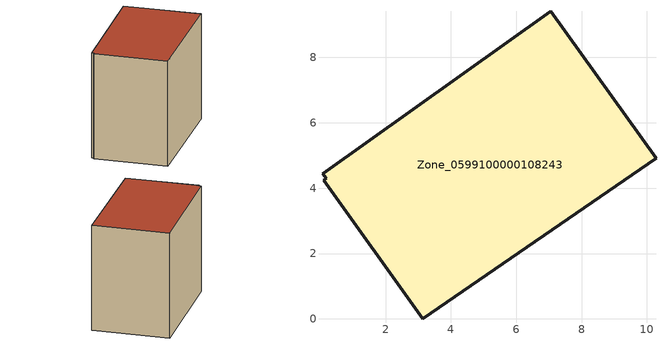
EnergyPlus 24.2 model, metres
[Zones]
Zone_0599100000108243
 floor ground (C_G): 3.14,0 0.11,4.25 0.18,4.3 0.07,4.45 7.06,9.42 10.28,4.92 z0
 wall outside (C_F): 10.28,4.92 7.06,9.42 0.07,4.45 0.18,4.3 0.11,4.25 3.14,0 10.28,4.92 z0:7.8
 roof outside (C_R): 0.11,4.25 3.14,0 10.28,4.92 7.06,9.42 0.07,4.45 0.18,4.3 z7.8
[BUILDING]
Pand.0599100000108243: North Axis=0; Terrain=City; Loads Convergence Tolerance Value=0.04; Temperature Convergence Tolerance Value=0.4; Solar Distribution=FullExterior; Maximum Number of Warmup Days=25; Minimum Number of Warmup Days=1
[Site:Location]
Rotterdam.The.Hague.AP_ZH_NLD Design_Conditions: Latitude=51.96; Longitude=4.45; Time Zone=1; Elevation=-4.5
[SITE:GROUNDTEMPERATURE:BUILDINGSURFACE]
18, 18, 18, 18, 18, 18, 18, 18, 18, 18, 18, 18
[MATERIAL] Thermal Absorptance=0.9; Solar Absorptance=0.7; Visible Absorptance=0.7
Name | Roughness | Thickness | Conductivity | Density | Specific Heat
G.TI.1975-1991 | MediumSmooth | 0.15 | 0.288461 | 540 | 1210
F.TI.1975-1991 | Rough | 0.3 | 0.230769 | 1920 | 840
R.TI.1975-1991 | MediumRough | 0.2 | 0.153846 | 1500 | 1000
[CONSTRUCTION]
C_G: G.TI.1975-1991
C_F: F.TI.1975-1991
C_R: R.TI.1975-1991
[ZONE]
Zone_0599100000108243: Type=1; Multiplier=1; Ceiling Height=Autocalculate; Volume=Autocalculate; Floor Area=autocalculate; Part of Total Floor Area=Yes
[ZONEINFILTRATION:DESIGNFLOWRATE]
Infil_Zone_0599100000108243: Zone or ZoneList or Space or SpaceList=Zone_0599100000108243; Schedule=AlwaysOn; Design Flow Rate Calculation Method=Flow/Area; Flow Rate per Floor Area=0.003; Constant Term Coefficient=1; Temperature Term Coefficient=0; Velocity Term Coefficient=0; Velocity Squared Term Coefficient=0
[HVACTEMPLATE:ZONE:IDEALLOADSAIRSYSTEM]
Zone_0599100000108243: Maximum Heating Supply Air Temperature=50; Minimum Cooling Supply Air Temperature=13; Maximum Heating Supply Air Humidity Ratio=0.0156; Minimum Cooling Supply Air Humidity Ratio=0.0077; Heating Limit=NoLimit; Cooling Limit=NoLimit; Dehumidification Control Type=ConstantSensibleHeatRatio; Cooling Sensible Heat Ratio=0.7; Dehumidification Setpoint=60; Humidification Control Type=None; Humidification Setpoint=30; Outdoor Air Method=None; Outdoor Air Flow Rate per Person=0.00944; Outdoor Air Flow Rate per Zone Floor Area=0; Outdoor Air Flow Rate per Zone=0; Demand Controlled Ventilation Type=None; Outdoor Air Economizer Type=NoEconomizer; Heat Recovery Type=None; Sensible Heat Recovery Effectiveness=0.7; Latent Heat Recovery Effectiveness=0.65
[ZONECONTROL:THERMOSTAT]
ThermostatControl_Zone_0599100000108243: Zone or ZoneList=Zone_0599100000108243; Control Type Schedule=DualSetpointControlType; Control 1=Thermostat_Zone_0599100000108243; Temperature Difference Between Cutout And Setpoint=0
[THERMOSTATSETPOINT:DUALSETPOINT]
Thermostat_Zone_0599100000108243: Heating Setpoint Temperature Schedule=HeatingSetpoint_Zone_0599100000108243; Cooling Setpoint Temperature Schedule=CoolingSetpoint_Zone_0599100000108243
[SCHEDULE:COMPACT]
HeatingSetpoint_Zone_0599100000108243: Through: 12/31, For: AllDays, Until: 24:00, 21
CoolingSetpoint_Zone_0599100000108243: Through: 12/31, For: AllDays, Until: 24:00, 24
DualSetpointControlType: Through: 12/31, For: AllDays, Until: 24:00, 4
AlwaysOn: Through: 12/31, For: AllDays, Until: 24:00, 1
